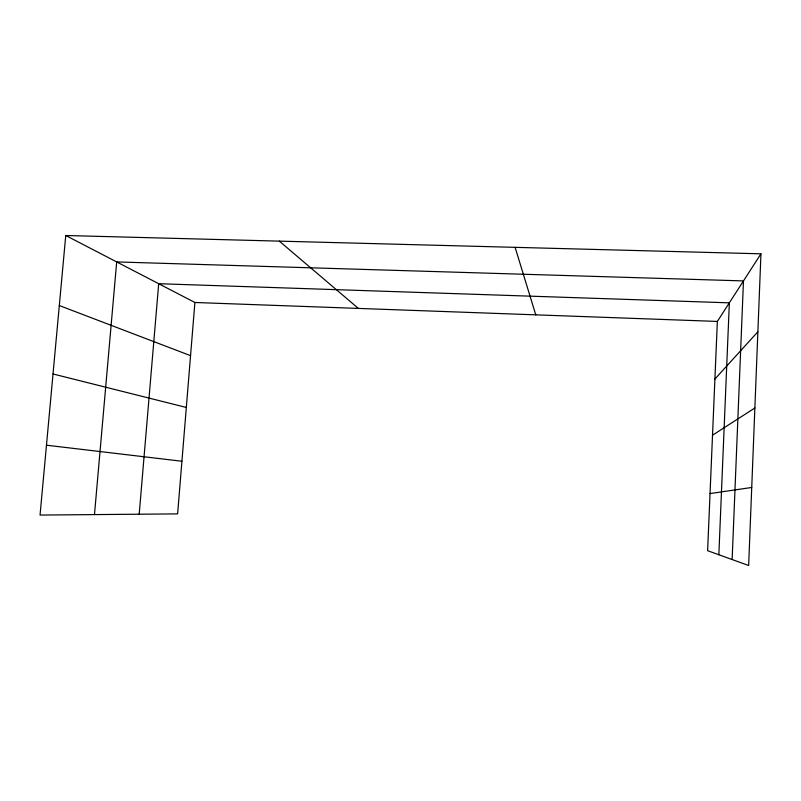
<?xml version="1.0" encoding="UTF-8"?>
<svg xmlns="http://www.w3.org/2000/svg" width="801" height="801" viewBox="0 0 801 801"><rect width="100%" height="100%" fill="white"/><g stroke="black" fill="none" stroke-linecap="round" stroke-linejoin="round"><path stroke-width="1.2" d="M760.95 253.817L748.655 565.496L707.613 550.698L717.356 321.431L760.95 253.817L65.752 235.504L40.05 515.063L177.622 513.882L194.903 302.488L65.752 235.504M732.144 559.539L743.478 280.911L116.696 261.927L94.478 514.592M718.847 554.743L729.351 302.838L158.698 283.704L139.194 514.212M714.913 379.033L757.876 331.764M712.52 435.203L754.872 407.999M710.046 493.566L751.738 487.469M194.903 302.488L717.356 321.431M46.478 445.196L181.917 461.256M53.026 373.967L186.323 407.459M59.314 305.541L190.558 355.654M279.319 241.131L358.377 308.415M515.103 247.339L535.769 314.843"/></g></svg>
